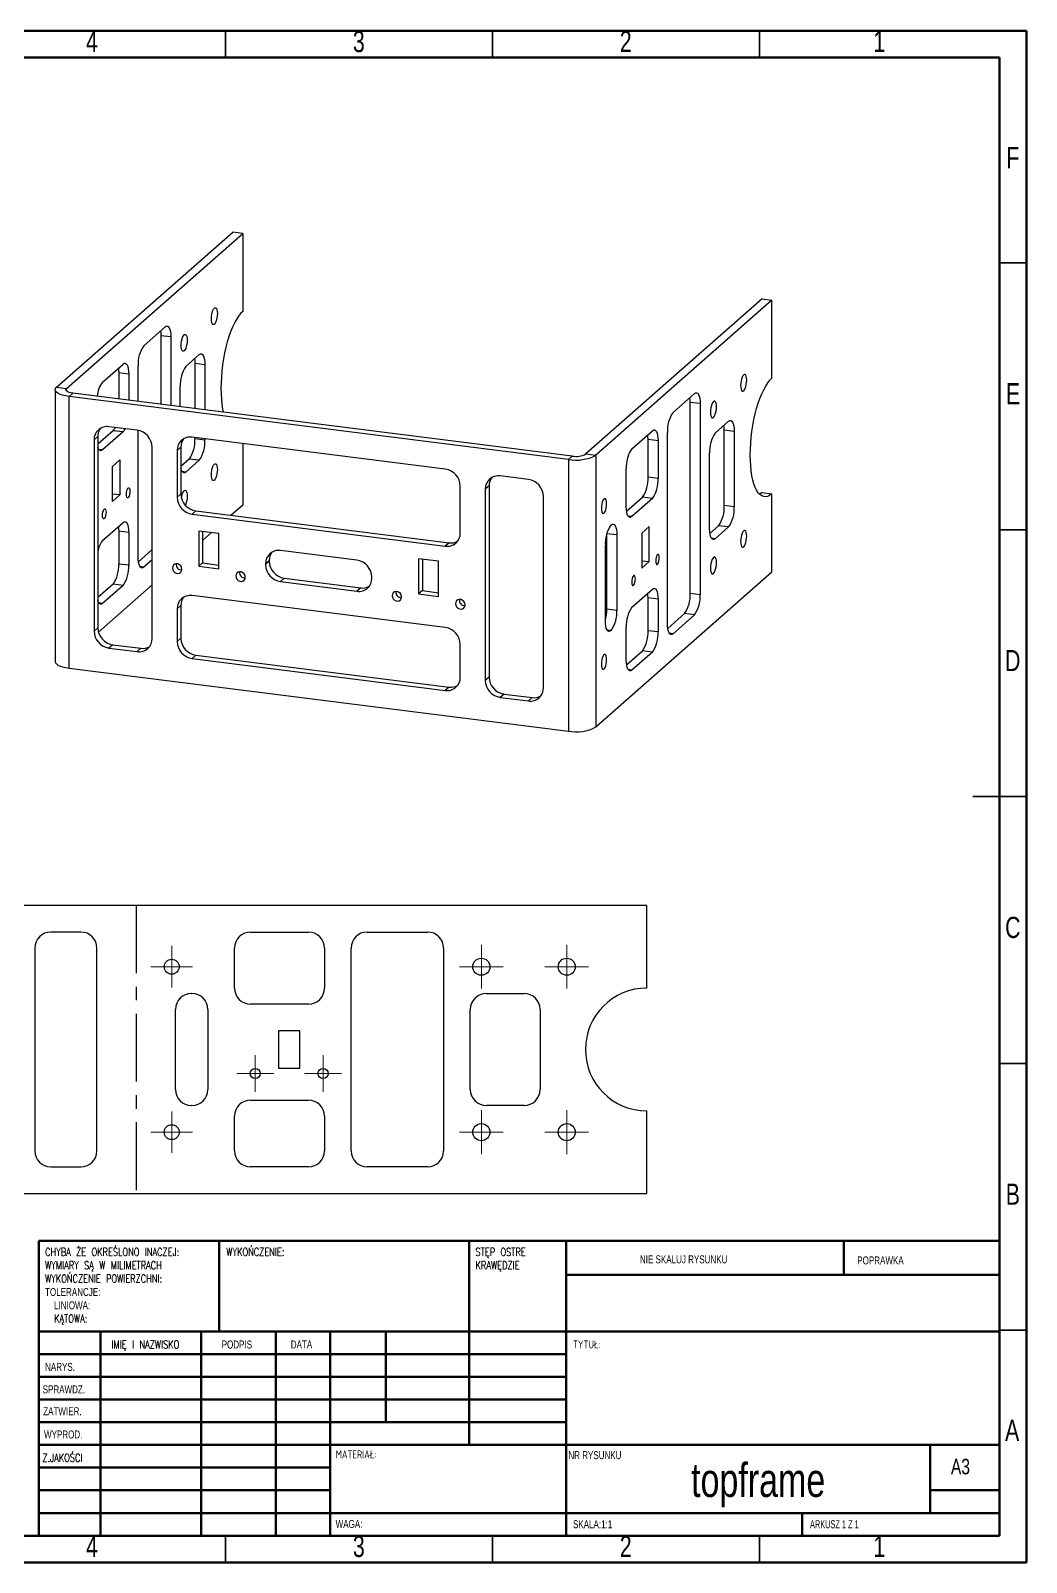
# Model space of a CAD drawing. Header units: millimetres. Extents: x 0 to 415, y 0 to 292.
# Drawn here: x 228.5 to 415, y 5 to 292 of the extents above; entities that cross this region are included whole.
import ezdxf

# ---------------------------------------------------------------- set-up
doc = ezdxf.new("R2010")
doc.units = ezdxf.units.MM
doc.linetypes.add('CENTERX2', pattern=[20.32, 12.7, -2.54, 2.54, -2.54])
doc.styles.add('SLDTEXTSTYLE0', font='TXT', dxfattribs={"width": 0.75})
doc.styles.add('SLDTEXTSTYLE1', font='TXT', dxfattribs={"width": 0.75, "bigfont": 'bigfont'})
doc.styles.add('SLDTEXTSTYLE2', font='TXT', dxfattribs={"width": 0.6875})

# ---------------------------------------------------------------- blocks, each defined once
blk = doc.blocks.new('SW_NOTE_1')
at = {"color": 0, "linetype": 'Continuous', "lineweight": 0, "char_height": 1.5, "attachment_point": 1}
for s, insert, style in [('CHYBA ŻE OKREŚLONO INACZEJ:', (0, 1.93), 'SLDTEXTSTYLE1'), ('WYMIARY SĄ W MILIMETRACH', (0, -0.57), 'SLDTEXTSTYLE1'), ('WYKOŃCZENIE POWIERZCHNI:', (0, -3.07), 'SLDTEXTSTYLE1'), ('TOLERANCJE:', (0, -5.57), 'SLDTEXTSTYLE0'), ('LINIOWA:', (1.69, -8.07), 'SLDTEXTSTYLE0'), ('KĄTOWA:', (1.69, -10.57), 'SLDTEXTSTYLE1')]:
    blk.add_mtext(s, dxfattribs=dict(at, insert=insert, style=style))
blk = doc.blocks.new('SW_NOTE_2')
at = {"color": 0, "linetype": 'Continuous', "lineweight": 0, "char_height": 1.5, "attachment_point": 1, "style": 'SLDTEXTSTYLE1'}
for s, insert in [('STĘP OSTRE', (0, 1.93)), ('KRAWĘDZIE', (0, -0.57))]:
    blk.add_mtext(s, dxfattribs=dict(at, insert=insert))
blk = doc.blocks.new('SW_CENTERMARKSYMBOL_4')
at = {"color": 0, "linetype": 'Continuous', "lineweight": 0}
for p, q in [((0, 2.5), (0, 3.9)), ((-2.5, 0), (-3.9, 0)), ((0, 0), (-2.5, 0)), ((0, 0), (0, 2.5)), ((0, 0), (0, -2.5)), ((0, 0), (2.5, 0)), ((2.5, 0), (3.9, 0)), ((0, -2.5), (0, -3.9))]:
    blk.add_line(p, q, dxfattribs=at)
blk = doc.blocks.new('SW_CENTERMARKSYMBOL_5')
at = {"color": 0, "linetype": 'Continuous', "lineweight": 0}
for p, q in [((0, 2.5), (0, 3.45)), ((-2.5, 0), (-3.45, 0)), ((0, 0), (-2.5, 0)), ((0, 0), (0, 2.5)), ((0, 0), (0, -2.5)), ((0, 0), (2.5, 0)), ((2.5, 0), (3.45, 0)), ((0, -2.5), (0, -3.45))]:
    blk.add_line(p, q, dxfattribs=at)
blk = doc.blocks.new('SW_CENTERMARKSYMBOL_6')
at = {"color": 0, "linetype": 'Continuous', "lineweight": 0}
for p, q in [((0, 2.5), (0, 4.1)), ((-2.5, 0), (-4.1, 0)), ((0, 0), (-2.5, 0)), ((0, 0), (0, 2.5)), ((0, 0), (0, -2.5)), ((0, 0), (2.5, 0)), ((2.5, 0), (4.1, 0)), ((0, -2.5), (0, -4.1))]:
    blk.add_line(p, q, dxfattribs=at)
blk = doc.blocks.new('SW_CENTERMARKSYMBOL_7')
at = {"color": 0, "linetype": 'Continuous', "lineweight": 0}
for p, q in [((0, 2.5), (0, 4.1)), ((-2.5, 0), (-4.1, 0)), ((0, 0), (-2.5, 0)), ((0, 0), (0, 2.5)), ((0, 0), (0, -2.5)), ((0, 0), (2.5, 0)), ((2.5, 0), (4.1, 0)), ((0, -2.5), (0, -4.1))]:
    blk.add_line(p, q, dxfattribs=at)
blk = doc.blocks.new('SW_CENTERMARKSYMBOL_8')
at = {"color": 0, "linetype": 'Continuous', "lineweight": 0}
for p, q in [((0, 2.5), (0, 4.1)), ((-2.5, 0), (-4.1, 0)), ((0, 0), (-2.5, 0)), ((0, 0), (0, 2.5)), ((0, 0), (0, -2.5)), ((0, 0), (2.5, 0)), ((2.5, 0), (4.1, 0)), ((0, -2.5), (0, -4.1))]:
    blk.add_line(p, q, dxfattribs=at)
blk = doc.blocks.new('SW_CENTERMARKSYMBOL_9')
at = {"color": 0, "linetype": 'Continuous', "lineweight": 0}
for p, q in [((0, 2.5), (0, 4.1)), ((-2.5, 0), (-4.1, 0)), ((0, 0), (-2.5, 0)), ((0, 0), (0, 2.5)), ((0, 0), (0, -2.5)), ((0, 0), (2.5, 0)), ((2.5, 0), (4.1, 0)), ((0, -2.5), (0, -4.1))]:
    blk.add_line(p, q, dxfattribs=at)
blk = doc.blocks.new('SW_CENTERMARKSYMBOL_10')
at = {"color": 0, "linetype": 'Continuous', "lineweight": 0}
for p, q in [((0, 2.5), (0, 3.45)), ((-2.5, 0), (-3.45, 0)), ((0, 0), (-2.5, 0)), ((0, 0), (0, 2.5)), ((0, 0), (0, -2.5)), ((0, 0), (2.5, 0)), ((2.5, 0), (3.45, 0)), ((0, -2.5), (0, -3.45))]:
    blk.add_line(p, q, dxfattribs=at)
blk = doc.blocks.new('SW_CENTERMARKSYMBOL_11')
at = {"color": 0, "linetype": 'Continuous', "lineweight": 0}
for p, q in [((0, 2.5), (0, 3.9)), ((-2.5, 0), (-3.9, 0)), ((0, 0), (-2.5, 0)), ((0, 0), (0, 2.5)), ((0, 0), (0, -2.5)), ((0, 0), (2.5, 0)), ((2.5, 0), (3.9, 0)), ((0, -2.5), (0, -3.9))]:
    blk.add_line(p, q, dxfattribs=at)

msp = doc.modelspace()

# ---------------------------------------------------------------- linework, layer by layer
at = {"color": 7, "linetype": 'Continuous', "lineweight": 70}
for p, q in [((15, 292), (415, 292)), ((415, 292), (415, 5)), ((20, 287), (410, 287)), ((410, 287), (410, 10)), ((410, 10), (20, 10)), ((415, 5), (15, 5))]:
    msp.add_line(p, q, dxfattribs=at)
at = {"color": 7, "linetype": 'Continuous', "lineweight": 35}
for p, q in [((265, 287), (265, 292)), ((315, 287), (315, 292)), ((365, 287), (365, 292)), ((410, 248.5), (415, 248.5)), ((410, 198.5), (415, 198.5)), ((415, 148.5), (405, 148.5)), ((410, 148.5), (415, 148.5)), ((410, 98.5), (415, 98.5)), ((410, 48.5), (415, 48.5)), ((265, 10), (265, 5)), ((315, 10), (315, 5)), ((365, 10), (365, 5))]:
    msp.add_line(p, q, dxfattribs=at)
at = {"color": 7, "linetype": 'Continuous', "lineweight": 25}
for p, q in [((233.34561, 225.18983), (266.32776, 254.27736)), ((235.21644, 224.95413), (268.19859, 254.04165)), ((268.19859, 254.04165), (266.32776, 254.27736)), ((268.19859, 254.04165), (268.19859, 239.42811)), ((365.48168, 241.78514), (332.49953, 212.69761)), ((367.35251, 241.54944), (334.37036, 212.46191)), ((365.48168, 241.78514), (367.35251, 241.54944)), ((367.35251, 226.93589), (367.35251, 241.54944)), ((249.67381, 232.99029), (253.68103, 236.52433)), ((254.74169, 234.63131), (252.87086, 234.86702)), ((252.87086, 234.86702), (252.87086, 222.01719)), ((254.74169, 234.63131), (254.74169, 221.78148)), ((257.57012, 229.11188), (260.06686, 231.3138)), ((261.12752, 229.42078), (259.25669, 229.65649)), ((259.25669, 229.65649), (259.25669, 221.21265)), ((241.95627, 226.18406), (245.78472, 229.56044)), ((246.84538, 227.66743), (244.97456, 227.90313)), ((244.97456, 227.90313), (244.97456, 223.01203)), ((246.84538, 227.66743), (246.84538, 222.77633)), ((248.61315, 222.55361), (248.61315, 229.22645)), ((261.12752, 229.42078), (261.12752, 220.97695)), ((233.08727, 224.71843), (233.08727, 173.80674)), ((233.34561, 225.18983), (235.21644, 224.95413)), ((235.21644, 224.48273), (235.21644, 224.95413)), ((235.67305, 223.47121), (236.38016, 224.09482)), ((329.92159, 212.30971), (236.38016, 224.09482)), ((256.50946, 221.55877), (256.50946, 225.34803)), ((348.82773, 220.49807), (352.83495, 224.03211)), ((235.67305, 172.55952), (235.67305, 223.47121)), ((329.21449, 211.6861), (235.67305, 223.47121)), ((353.89561, 222.13909), (352.02478, 222.3748)), ((352.02478, 186.54805), (352.02478, 222.3748)), ((353.89561, 222.13909), (353.89561, 186.31235)), ((356.72404, 216.61966), (359.22078, 218.82158)), ((241.05723, 215.96309), (240.35013, 215.33948)), ((240.35013, 215.33948), (240.35013, 179.51274)), ((243.9139, 217.06822), (241.05723, 214.54888)), ((241.05723, 215.96309), (241.05723, 180.13635)), ((245.78472, 216.83252), (241.95627, 213.45614)), ((248.44146, 217.1485), (243.15637, 217.81436)), ((245.78472, 216.83252), (243.9139, 217.06822)), ((248.61315, 193.39971), (248.61315, 217.12157)), ((306.15652, 209.87708), (258.73102, 215.85213)), ((259.25669, 215.78591), (259.25669, 215.51435)), ((261.12752, 215.27865), (259.25669, 215.51435)), ((261.12752, 215.5502), (261.12752, 215.27865)), ((341.11019, 213.69184), (344.93864, 217.06822)), ((345.99931, 215.17521), (344.12848, 215.41091)), ((344.12848, 208.33984), (344.12848, 215.41091)), ((347.76707, 180.90749), (347.76707, 216.73423)), ((360.28144, 216.92856), (358.41061, 217.16427)), ((358.41061, 203.02213), (358.41061, 217.16427)), ((360.28144, 216.92856), (360.28144, 202.78643)), ((241.95627, 213.45614), (241.25471, 213.54452)), ((251.2477, 178.13977), (251.2477, 213.96652)), ((256.63188, 214.00087), (255.92477, 213.37726)), ((255.92477, 213.37726), (255.92477, 204.58339)), ((256.63188, 214.00087), (256.63188, 205.207)), ((268.19859, 214.65933), (268.19859, 203.12997)), ((332.49953, 212.69761), (334.37036, 212.46191)), ((334.37036, 212.46191), (334.37036, 161.55022)), ((345.99931, 215.17521), (345.99931, 208.10414)), ((355.66338, 198.71368), (355.66338, 212.85581)), ((243.80341, 210.37111), (245.21762, 211.61833)), ((243.80341, 203.77145), (243.80341, 210.37111)), ((245.21762, 211.61833), (245.21762, 205.01867)), ((258.19603, 211.75051), (256.63188, 210.37106)), ((260.06686, 211.51481), (257.57012, 209.31289)), ((260.06686, 211.51481), (258.19603, 211.75051)), ((329.92159, 212.30971), (329.21449, 211.6861)), ((329.21449, 211.6861), (329.21449, 160.77441)), ((340.04953, 202.85693), (340.04953, 209.928)), ((257.57012, 209.31289), (256.86856, 209.40127)), ((308.96277, 197.90123), (308.96277, 206.6951)), ((314.34695, 206.72946), (313.63984, 206.10585)), ((314.34695, 206.72946), (314.34695, 170.90271)), ((321.73117, 207.91486), (316.44608, 208.58072)), ((345.99931, 208.10414), (344.12848, 208.33984)), ((245.21762, 205.01867), (243.80341, 205.19684)), ((245.21762, 205.01867), (243.80341, 203.77145)), ((256.63188, 205.207), (255.92477, 204.58339)), ((313.63984, 206.10585), (313.63984, 170.2791)), ((324.53742, 168.90614), (324.53742, 204.73288)), ((340.11019, 201.96762), (343.06782, 204.576)), ((344.93864, 204.3403), (341.11019, 200.96392)), ((344.93864, 204.3403), (343.06782, 204.576)), ((365.48168, 205.48699), (367.35251, 205.25129)), ((367.35251, 190.63775), (367.35251, 205.25129)), ((259.43812, 202.02502), (258.73102, 201.40141)), ((258.73102, 201.40141), (306.15652, 195.42636)), ((259.43812, 202.02502), (306.86363, 196.04997)), ((268.19859, 203.12997), (266.00725, 201.19739)), ((341.11019, 200.96392), (340.40863, 201.0523)), ((360.28144, 202.78643), (358.41061, 203.02213)), ((241.95627, 196.48557), (245.78472, 199.86195)), ((246.84538, 197.96894), (244.97456, 198.20464)), ((244.97456, 198.20464), (244.97456, 192.07638)), ((263.73548, 197.77966), (259.99383, 198.25107)), ((259.99383, 198.25107), (259.99383, 191.65141)), ((260.70093, 198.16198), (260.70093, 192.27501)), ((337.19879, 199.4), (337.2211, 199.41968)), ((344.37154, 199.12611), (342.95733, 197.87889)), ((344.37154, 192.52645), (344.37154, 199.12611)), ((355.72404, 197.82437), (357.34995, 199.25829)), ((359.22078, 199.02259), (356.72404, 196.82067)), ((359.22078, 199.02259), (357.34995, 199.25829)), ((246.84538, 197.96894), (246.84538, 191.84068)), ((262.33236, 197.95644), (260.70093, 196.51766)), ((263.73548, 191.18), (263.73548, 197.77966)), ((306.86363, 196.04997), (306.15652, 195.42636)), ((336.13813, 181.49402), (336.13813, 195.63616)), ((338.28176, 197.52667), (336.41093, 197.76237)), ((336.41093, 183.62024), (336.41093, 197.76237)), ((338.28176, 197.52667), (338.28176, 183.38453)), ((342.95733, 197.87889), (342.95733, 191.27923)), ((356.72404, 196.82067), (356.02248, 196.90905)), ((251.2477, 194.78035), (248.67381, 192.51039)), ((251.2477, 192.89473), (249.67381, 191.50669)), ((273.18871, 192.75014), (272.48161, 192.12653)), ((273.18871, 192.58732), (272.48161, 191.96371)), ((273.18871, 192.75014), (273.18871, 192.58732)), ((289.59969, 192.79828), (275.28785, 194.6014)), ((304.89371, 192.59421), (301.15206, 193.06562)), ((301.15206, 193.06562), (301.15206, 186.46596)), ((301.85916, 192.97653), (301.85916, 187.08956)), ((304.89371, 185.99455), (304.89371, 192.59421)), ((342.95733, 192.70462), (344.37154, 192.52645)), ((342.95733, 191.27923), (344.37154, 192.52645)), ((246.84538, 191.84068), (244.97456, 192.07638)), ((249.67381, 191.50669), (248.97225, 191.59508)), ((260.70093, 192.27501), (259.99383, 191.65141)), ((259.99383, 191.65141), (263.73548, 191.18)), ((260.70093, 192.27501), (263.73548, 191.8927)), ((272.48161, 192.12653), (272.48161, 191.96371)), ((292.40593, 189.45348), (292.40593, 189.6163)), ((334.37036, 161.55022), (367.35251, 190.63775)), ((243.9139, 188.31254), (241.05723, 185.7932)), ((251.2477, 188.18069), (241.17806, 179.3001)), ((245.78472, 188.07684), (241.95627, 184.70046)), ((245.78472, 188.07684), (243.9139, 188.31254)), ((275.99496, 189.40534), (275.28785, 188.78173)), ((275.28785, 188.78173), (289.59969, 186.97861)), ((275.99496, 189.40534), (290.3068, 187.60222)), ((290.3068, 187.60222), (289.59969, 186.97861)), ((301.85916, 187.08956), (301.15206, 186.46596)), ((301.85916, 187.08956), (304.89371, 186.70725)), ((341.11019, 183.99335), (344.93864, 187.36973)), ((241.95627, 184.70046), (241.25471, 184.78885)), ((256.63188, 184.30239), (255.92477, 183.67878)), ((256.63188, 184.30239), (256.63188, 178.17413)), ((306.15652, 180.1786), (258.73102, 186.15365)), ((301.15206, 186.46596), (304.89371, 185.99455)), ((345.99931, 185.47672), (344.12848, 185.71242)), ((344.12848, 179.58416), (344.12848, 185.71242)), ((345.99931, 185.47672), (345.99931, 179.34846)), ((353.89561, 186.31235), (352.02478, 186.54805)), ((255.92477, 183.67878), (255.92477, 177.55052)), ((338.28176, 183.38453), (336.41093, 183.62024)), ((347.82773, 180.01817), (350.96412, 182.78421)), ((352.83495, 182.54851), (348.82773, 179.01447)), ((352.83495, 182.54851), (350.96412, 182.78421)), ((241.05723, 180.13635), (240.35013, 179.51274)), ((256.63188, 178.17413), (255.92477, 177.55052)), ((337.2211, 179.62069), (336.48108, 179.71393)), ((337.19879, 179.60101), (336.49723, 179.6894)), ((337.2211, 179.62069), (337.19879, 179.60101)), ((340.04953, 174.10125), (340.04953, 180.22951)), ((345.99931, 179.34846), (344.12848, 179.58416)), ((348.82773, 179.01447), (348.12617, 179.10286)), ((243.86347, 176.95437), (243.15637, 176.33076)), ((243.15637, 176.33076), (248.44146, 175.6649)), ((243.86347, 176.95437), (249.14857, 176.28851)), ((249.14857, 176.28851), (248.44146, 175.6649)), ((308.96277, 170.86836), (308.96277, 176.99662)), ((340.11019, 173.21194), (343.06782, 175.82032)), ((344.93864, 175.58462), (341.11019, 172.20824)), ((344.93864, 175.58462), (343.06782, 175.82032)), ((235.67305, 172.55952), (329.21449, 160.77441)), ((259.43812, 174.99215), (258.73102, 174.36854)), ((258.73102, 174.36854), (306.15652, 168.39348)), ((259.43812, 174.99215), (306.86363, 169.01709)), ((341.11019, 172.20824), (340.40863, 172.29663)), ((314.34695, 170.90271), (313.63984, 170.2791)), ((306.86363, 169.01709), (306.15652, 168.39348)), ((317.15319, 167.72073), (316.44608, 167.09712)), ((316.44608, 167.09712), (321.73117, 166.43126)), ((317.15319, 167.72073), (322.43828, 167.05487)), ((322.43828, 167.05487), (321.73117, 166.43126)), ((343.90629, 128.11427), (47.90629, 128.11427)), ((343.90629, 112.61427), (343.90629, 128.11427)), ((237.90629, 123.11427), (232.25629, 123.11427)), ((269.6818, 123.11427), (280.51031, 123.11427)), ((291.51031, 123.11427), (302.84444, 123.11427)), ((229.25629, 120.11427), (229.25629, 82.11427)), ((240.90629, 82.11427), (240.90629, 120.11427)), ((266.6818, 112.61427), (266.6818, 120.11427)), ((283.51031, 120.11427), (283.51031, 112.61427)), ((288.51031, 82.11427), (288.51031, 120.11427)), ((305.84444, 120.11427), (305.84444, 82.11427)), ((258.61868, 111.61427), (258.6818, 111.61427)), ((280.51031, 109.61427), (269.6818, 109.61427)), ((313.84444, 111.61427), (320.90629, 111.61427)), ((255.61868, 93.61427), (255.61868, 108.61427)), ((261.6818, 108.61427), (261.6818, 93.61427)), ((310.84444, 93.61427), (310.84444, 108.61427)), ((323.90629, 108.61427), (323.90629, 93.61427)), ((278.90629, 104.61427), (274.90629, 104.61427)), ((274.90629, 104.61427), (274.90629, 97.61427)), ((278.90629, 97.61427), (278.90629, 104.61427)), ((274.90629, 97.61427), (278.90629, 97.61427)), ((258.6818, 90.61427), (258.61868, 90.61427)), ((269.6818, 91.61427), (280.51031, 91.61427)), ((320.90629, 90.61427), (313.84444, 90.61427)), ((343.90629, 74.11427), (343.90629, 89.61427)), ((266.6818, 82.11427), (266.6818, 88.61427)), ((283.51031, 88.61427), (283.51031, 82.11427)), ((232.25629, 79.11427), (237.90629, 79.11427)), ((280.51031, 79.11427), (269.6818, 79.11427)), ((302.84444, 79.11427), (291.51031, 79.11427)), ((47.90629, 74.11427), (343.90629, 74.11427))]:
    msp.add_line(p, q, dxfattribs=at)
at = {"color": 7, "linetype": 'CENTERX2'}
msp.add_line((248.26249, 128.11427), (248.26249, 74.11427), dxfattribs=at)
at = {"color": 7, "linetype": 'Continuous', "lineweight": 50}
for p, q in [((230, 65.25), (410, 65.25)), ((230, 65.25), (230, 10)), ((263.8, 48.25), (263.8, 65.25)), ((310.6, 65.25), (310.6, 27)), ((328.8, 65.25), (328.8, 10)), ((380.8, 58.875), (380.8, 65.25)), ((410, 58.875), (328.8, 58.875)), ((410, 48.25), (230, 48.25)), ((241.56416, 48.25), (241.56416, 10)), ((260.44225, 48.25), (260.44225, 10)), ((274.39893, 48.25), (274.39893, 10)), ((284.6, 10), (284.6, 48.25)), ((295, 31.25), (295, 48.25)), ((328.8, 44), (230, 44)), ((328.8, 39.75), (230, 39.75)), ((328.8, 35.5), (230, 35.5)), ((328.8, 31.25), (230, 31.25)), ((284.6, 27), (230, 27)), ((284.6, 27), (410, 27)), ((397, 14.25), (397, 27)), ((284.6, 22.74993), (230, 22.74993)), ((284.6, 18.5), (230, 18.5)), ((410, 18.5), (397, 18.5)), ((230, 14.25), (410, 14.25)), ((373, 10), (373, 14.25))]:
    msp.add_line(p, q, dxfattribs=at)
at = {"color": 7, "linetype": 'Continuous', "lineweight": 25, "flags": 128}
for points in [[(262.3296, 238.02339), (262.34888, 238.43082), (262.40539, 238.84448), (262.49529, 239.23618), (262.61245, 239.57923), (262.74888, 239.85025), (262.89529, 240.03077), (263.0417, 240.10849), (263.17813, 240.07812), (263.29529, 239.94171), (263.38519, 239.70858), (263.4417, 239.39459), (263.46097, 239.02117), (263.4417, 238.61374), (263.38519, 238.20008), (263.29529, 237.80838), (263.17813, 237.46533), (263.0417, 237.19431), (262.89529, 237.01378), (262.74888, 236.93606), (262.61245, 236.96644), (262.49529, 237.10285), (262.40539, 237.33598), (262.34888, 237.64996), (262.3296, 238.02339)], [(268.19859, 239.42811), (267.80006, 239.02444), (267.40538, 238.52024), (267.01833, 237.92036), (266.64265, 237.23058), (266.28195, 236.45756), (265.93972, 235.60872), (265.61923, 234.69225), (265.32359, 233.71697), (265.05563, 232.69227), (264.81795, 231.62803), (264.61282, 230.53448), (264.44222, 229.42218), (264.3078, 228.30181), (264.21085, 227.18418), (264.1523, 226.08005), (264.13273, 225.00006), (264.1523, 223.95459), (264.21085, 222.95373), (264.3078, 222.0071), (264.44222, 221.12384), (264.55864, 220.54467)], [(252.8102, 235.75633), (252.85048, 235.40084), (252.87086, 234.86702)], [(253.68103, 236.52433), (253.88796, 236.65247), (254.08693, 236.66699), (254.2703, 236.56734), (254.43103, 236.35734), (254.56294, 236.04506), (254.66095, 235.6425), (254.72131, 235.16514), (254.74169, 234.63131)], [(256.67275, 233.03452), (256.69202, 233.44194), (256.74854, 233.8556), (256.83843, 234.2473), (256.95559, 234.59035), (257.09202, 234.86137), (257.23843, 235.0419), (257.38484, 235.11962), (257.52128, 235.08924), (257.63843, 234.95284), (257.72833, 234.7197), (257.78484, 234.40572), (257.80412, 234.03229), (257.78484, 233.62486), (257.72833, 233.2112), (257.63843, 232.8195), (257.52128, 232.47645), (257.38484, 232.20543), (257.23843, 232.02491), (257.09202, 231.94719), (256.95559, 231.97756), (256.83843, 232.11397), (256.74854, 232.34711), (256.69202, 232.66109), (256.67275, 233.03452)], [(245.78472, 229.56044), (245.99165, 229.68858), (246.19062, 229.7031), (246.374, 229.60345), (246.53472, 229.39345), (246.66663, 229.08117), (246.76465, 228.67861), (246.825, 228.20125), (246.84538, 227.66743)], [(259.19603, 230.5458), (259.23631, 230.19031), (259.25669, 229.65649)], [(260.06686, 231.3138), (260.27379, 231.44194), (260.47276, 231.45646), (260.65613, 231.35681), (260.81686, 231.14681), (260.94877, 230.83453), (261.04678, 230.43197), (261.10714, 229.95461), (261.12752, 229.42078)], [(244.9139, 228.79244), (244.95418, 228.43695), (244.97456, 227.90313)], [(362.61489, 226.52895), (362.59562, 226.90237), (362.53911, 227.21636), (362.44921, 227.44949), (362.33205, 227.5859), (362.19562, 227.61627), (362.04921, 227.53855), (361.9028, 227.35803), (361.76637, 227.08701), (361.64921, 226.74396), (361.55931, 226.35226), (361.5028, 225.9386), (361.48352, 225.53117), (361.5028, 225.15774), (361.55931, 224.84376), (361.64921, 224.61063), (361.76637, 224.47422), (361.9028, 224.44384), (362.04921, 224.52156), (362.19562, 224.70209), (362.33205, 224.97311), (362.44921, 225.31616), (362.53911, 225.70786), (362.59562, 226.12152), (362.61489, 226.52895)], [(367.35251, 205.25129), (366.95399, 204.95203), (366.5593, 204.76007), (366.17225, 204.67726), (365.79657, 204.7044), (365.43588, 204.84122), (365.09364, 205.08641), (364.77315, 205.4376), (364.47751, 205.89141), (364.20955, 206.44348), (363.97187, 207.08848), (363.76674, 207.82021), (363.59614, 208.63162), (363.46172, 209.51488), (363.36477, 210.46151), (363.30622, 211.46237), (363.28665, 212.50784), (363.30622, 213.58783), (363.36477, 214.69196), (363.46172, 215.80959), (363.59614, 216.92996), (363.76674, 218.04226), (363.97187, 219.13581), (364.20955, 220.20005), (364.47751, 221.22475), (364.77315, 222.20003), (365.09364, 223.1165), (365.43588, 223.96534), (365.79657, 224.73836), (366.17225, 225.42814), (366.5593, 226.02802), (366.95399, 226.53222), (367.35251, 226.93589)], [(235.67305, 223.47121), (235.04481, 223.57202), (234.47862, 223.70766), (233.99169, 223.87401), (233.59883, 224.06602), (233.31195, 224.27785), (233.13979, 224.50307), (233.08757, 224.73483), (233.15688, 224.96609), (233.34561, 225.18983)], [(236.38016, 224.09482), (236.02877, 224.15279), (235.71805, 224.23249), (235.45995, 224.33087), (235.26439, 224.44414), (235.13888, 224.56795), (235.08825, 224.69754), (235.11444, 224.82794), (235.21644, 224.95413)], [(352.83495, 224.03211), (353.04188, 224.16025), (353.24085, 224.17477), (353.42422, 224.07512), (353.58495, 223.86512), (353.71686, 223.55284), (353.81487, 223.15028), (353.87523, 222.67292), (353.89561, 222.13909)], [(352.02478, 222.3748), (352.0044, 222.90862), (351.96412, 223.26411)], [(356.95804, 221.54007), (356.93877, 221.9135), (356.88225, 222.22748), (356.79235, 222.46062), (356.6752, 222.59702), (356.53877, 222.6274), (356.39235, 222.54968), (356.24594, 222.36916), (356.10951, 222.09813), (355.99235, 221.75508), (355.90246, 221.36338), (355.84594, 220.94972), (355.82667, 220.5423), (355.84594, 220.16887), (355.90246, 219.85489), (355.99235, 219.62175), (356.10951, 219.48534), (356.24594, 219.45497), (356.39235, 219.53269), (356.53877, 219.71321), (356.6752, 219.98423), (356.79235, 220.32728), (356.88225, 220.71899), (356.93877, 221.13264), (356.95804, 221.54007)], [(359.22078, 218.82158), (359.42771, 218.94972), (359.62668, 218.96424), (359.81005, 218.86459), (359.97078, 218.65459), (360.10269, 218.34231), (360.2007, 217.93975), (360.26106, 217.46239), (360.28144, 216.92856)], [(344.12848, 215.41091), (344.1081, 215.94473), (344.06782, 216.30022)], [(344.93864, 217.06822), (345.14557, 217.19636), (345.34454, 217.21089), (345.52792, 217.11123), (345.68864, 216.90123), (345.82055, 216.58895), (345.91857, 216.18639), (345.97892, 215.70903), (345.99931, 215.17521)], [(358.41061, 217.16427), (358.39023, 217.69809), (358.34995, 218.05358)], [(241.95627, 213.45614), (241.74934, 213.32799), (241.55037, 213.31347), (241.367, 213.41312), (241.20627, 213.62313), (241.07436, 213.9354), (241.05723, 213.99091)], [(257.57012, 209.31289), (257.36319, 209.18474), (257.16422, 209.17022), (256.98085, 209.26987), (256.82012, 209.47988), (256.68821, 209.79215), (256.63188, 209.99472)], [(262.3296, 208.79631), (262.34888, 209.20374), (262.40539, 209.6174), (262.49529, 210.0091), (262.61245, 210.35215), (262.74888, 210.62317), (262.89529, 210.80369), (263.0417, 210.88141), (263.17813, 210.85104), (263.29529, 210.71463), (263.38519, 210.4815), (263.4417, 210.16751), (263.46097, 209.79409), (263.4417, 209.38666), (263.38519, 208.973), (263.29529, 208.5813), (263.17813, 208.23825), (263.0417, 207.96723), (262.89529, 207.7867), (262.74888, 207.70898), (262.61245, 207.73936), (262.49529, 207.87577), (262.40539, 208.1089), (262.34888, 208.42288), (262.3296, 208.79631)], [(246.4197, 205.136), (246.43996, 205.4602), (246.49828, 205.78102), (246.58764, 206.05977), (246.69725, 206.26283), (246.8139, 206.36571), (246.92351, 206.35599), (247.01287, 206.23485), (247.0712, 206.0169), (247.09145, 205.72842), (247.0712, 205.40422), (247.01287, 205.0834), (246.92351, 204.80465), (246.8139, 204.60159), (246.69725, 204.49871), (246.58764, 204.50843), (246.49828, 204.62957), (246.43996, 204.84752), (246.4197, 205.136)], [(256.72368, 204.47791), (256.74854, 204.62852), (256.83843, 205.02022), (256.95559, 205.36327), (257.09202, 205.63429), (257.23843, 205.81482), (257.38484, 205.89254), (257.52128, 205.86216), (257.63843, 205.72576), (257.72833, 205.49262), (257.78484, 205.17864), (257.80412, 204.80521), (257.78484, 204.39778), (257.72833, 203.98412), (257.63843, 203.59242), (257.52128, 203.24937), (257.45447, 203.1027)], [(336.38123, 203.39303), (336.36118, 203.74722), (336.30266, 204.03734), (336.2104, 204.23991), (336.09188, 204.3385), (335.9567, 204.32513), (335.81582, 204.20088), (335.68064, 203.97582), (335.56212, 203.66818), (335.46986, 203.30289), (335.41133, 202.90953), (335.39128, 202.51998), (335.41133, 202.16579), (335.46986, 201.87567), (335.56212, 201.6731), (335.68064, 201.57451), (335.81582, 201.58788), (335.9567, 201.71213), (336.09188, 201.93719), (336.2104, 202.24483), (336.30266, 202.61013), (336.36118, 203.00348), (336.38123, 203.39303)], [(365.48168, 205.48699), (365.08316, 205.18773), (365.02375, 205.15212)], [(241.92957, 201.17607), (241.94983, 201.50028), (242.00815, 201.8211), (242.09751, 202.09985), (242.20712, 202.30291), (242.32377, 202.40579), (242.43339, 202.39607), (242.52274, 202.27493), (242.58107, 202.05698), (242.60132, 201.7685), (242.58107, 201.4443), (242.52274, 201.12348), (242.43339, 200.84472), (242.32377, 200.64167), (242.20712, 200.53879), (242.09751, 200.54851), (242.00815, 200.66965), (241.94983, 200.8876), (241.92957, 201.17607)], [(341.11019, 200.96392), (340.90326, 200.83577), (340.70429, 200.82125), (340.52092, 200.9209), (340.36019, 201.13091), (340.22828, 201.44319), (340.13027, 201.84574), (340.06991, 202.3231), (340.04953, 202.85693)], [(244.9139, 199.09396), (244.95418, 198.73847), (244.97456, 198.20464)], [(245.78472, 199.86195), (245.99165, 199.9901), (246.19062, 200.00462), (246.374, 199.90497), (246.53472, 199.69496), (246.66663, 199.38269), (246.76465, 198.98013), (246.825, 198.50277), (246.84538, 197.96894)], [(337.2211, 199.41968), (337.42803, 199.54782), (337.627, 199.56235), (337.81037, 199.46269), (337.9711, 199.25269), (338.10301, 198.94041), (338.20102, 198.53786), (338.26138, 198.06049), (338.28176, 197.52667)], [(356.72404, 196.82067), (356.51711, 196.69252), (356.31814, 196.678), (356.13477, 196.77765), (355.97404, 196.98766), (355.84213, 197.29993), (355.74412, 197.70249), (355.68376, 198.17985), (355.66338, 198.71368)], [(362.61489, 197.30187), (362.59562, 197.67529), (362.53911, 197.98928), (362.44921, 198.22241), (362.33205, 198.35882), (362.19562, 198.38919), (362.04921, 198.31147), (361.9028, 198.13095), (361.76637, 197.85993), (361.64921, 197.51688), (361.55931, 197.12518), (361.5028, 196.71152), (361.48352, 196.30409), (361.5028, 195.93066), (361.55931, 195.61668), (361.64921, 195.38355), (361.76637, 195.24714), (361.9028, 195.21676), (362.04921, 195.29448), (362.19562, 195.47501), (362.33205, 195.74603), (362.44921, 196.08908), (362.53911, 196.48078), (362.59562, 196.89444), (362.61489, 197.30187)], [(249.67381, 191.50669), (249.46689, 191.37855), (249.26791, 191.36403), (249.08454, 191.46368), (248.92381, 191.67368), (248.7919, 191.98596), (248.69389, 192.38852), (248.63353, 192.86588), (248.61315, 193.39971)], [(346.24537, 193.2362), (346.22512, 193.52468), (346.16679, 193.74263), (346.07743, 193.86377), (345.96782, 193.87349), (345.85117, 193.77061), (345.74156, 193.56755), (345.6522, 193.2888), (345.59388, 192.96798), (345.57362, 192.64378), (345.59388, 192.3553), (345.6522, 192.13735), (345.74156, 192.01621), (345.85117, 192.00649), (345.96782, 192.10937), (346.07743, 192.31243), (346.16679, 192.59118), (346.22512, 192.912), (346.24537, 193.2362)], [(356.95804, 192.31299), (356.93877, 192.68642), (356.88225, 193.0004), (356.79235, 193.23354), (356.6752, 193.36994), (356.53877, 193.40032), (356.39235, 193.3226), (356.24594, 193.14207), (356.10951, 192.87105), (355.99235, 192.528), (355.90246, 192.1363), (355.84594, 191.72264), (355.82667, 191.31521), (355.84594, 190.94179), (355.90246, 190.62781), (355.99235, 190.39467), (356.10951, 190.25826), (356.24594, 190.22789), (356.39235, 190.30561), (356.53877, 190.48613), (356.6752, 190.75715), (356.79235, 191.1002), (356.88225, 191.4919), (356.93877, 191.90556), (356.95804, 192.31299)], [(256.81342, 191.10929), (256.75983, 191.42238), (256.60551, 191.71121), (256.3691, 191.94094), (256.07909, 192.08387), (255.77046, 192.12275), (255.48045, 192.0529), (255.24403, 191.88274), (255.08972, 191.63279), (255.03613, 191.33321), (255.08972, 191.02012), (255.24403, 190.73129), (255.48045, 190.50156), (255.77046, 190.35863), (256.07909, 190.31975), (256.3691, 190.3896), (256.60551, 190.55976), (256.75983, 190.80971), (256.81342, 191.10929)], [(268.69318, 189.61258), (268.63959, 189.92567), (268.48528, 190.2145), (268.24886, 190.44423), (267.95885, 190.58716), (267.65022, 190.62604), (267.36021, 190.55619), (267.1238, 190.38603), (266.96948, 190.13608), (266.91589, 189.8365), (266.96948, 189.52341), (267.1238, 189.23458), (267.36021, 189.00485), (267.65022, 188.86192), (267.95885, 188.82304), (268.24886, 188.89289), (268.48528, 189.06305), (268.63959, 189.313), (268.69318, 189.61258)], [(341.75524, 189.27628), (341.73499, 189.56476), (341.67666, 189.78271), (341.58731, 189.90385), (341.47769, 189.91357), (341.36104, 189.81069), (341.25143, 189.60763), (341.16207, 189.32888), (341.10375, 189.00806), (341.08349, 188.68385), (341.10375, 188.39538), (341.16207, 188.17743), (341.25143, 188.05629), (341.36104, 188.04657), (341.47769, 188.14945), (341.58731, 188.35251), (341.67666, 188.63126), (341.73499, 188.95208), (341.75524, 189.27628)], [(297.97165, 185.92384), (297.91806, 186.23693), (297.76375, 186.52576), (297.52733, 186.75549), (297.23732, 186.89842), (296.92869, 186.9373), (296.63868, 186.86745), (296.40226, 186.69729), (296.24795, 186.44734), (296.19436, 186.14776), (296.24795, 185.83467), (296.40226, 185.54584), (296.63868, 185.31611), (296.92869, 185.17318), (297.23732, 185.1343), (297.52733, 185.20415), (297.76375, 185.37431), (297.91806, 185.62426), (297.97165, 185.92384)], [(344.12848, 185.71242), (344.1081, 186.24625), (344.06782, 186.60174)], [(344.93864, 187.36973), (345.14557, 187.49788), (345.34454, 187.5124), (345.52792, 187.41275), (345.68864, 187.20274), (345.82055, 186.89047), (345.91857, 186.48791), (345.97892, 186.01055), (345.99931, 185.47672)], [(241.95627, 184.70046), (241.74934, 184.57232), (241.55037, 184.55779), (241.367, 184.65745), (241.20627, 184.86745), (241.07436, 185.17973), (241.05723, 185.23524)], [(309.85141, 184.42713), (309.79782, 184.74022), (309.64351, 185.02905), (309.40709, 185.25878), (309.11708, 185.40171), (308.80846, 185.44059), (308.51845, 185.37074), (308.28203, 185.20058), (308.12772, 184.95063), (308.07412, 184.65105), (308.12772, 184.33796), (308.28203, 184.04913), (308.51845, 183.8194), (308.80846, 183.67647), (309.11708, 183.63759), (309.40709, 183.70744), (309.64351, 183.8776), (309.79782, 184.12755), (309.85141, 184.42713)], [(337.19879, 179.60101), (336.99186, 179.47287), (336.79289, 179.45834), (336.60951, 179.558), (336.44879, 179.768), (336.31688, 180.08028), (336.21886, 180.48284), (336.15851, 180.9602), (336.13813, 181.49402)], [(348.82773, 179.01447), (348.62081, 178.88633), (348.42184, 178.87181), (348.23846, 178.97146), (348.07773, 179.18146), (347.94583, 179.49374), (347.84781, 179.8963), (347.78745, 180.37366), (347.76707, 180.90749)], [(336.38123, 174.16595), (336.36118, 174.52014), (336.30266, 174.81026), (336.2104, 175.01283), (336.09188, 175.11142), (335.9567, 175.09805), (335.81582, 174.9738), (335.68064, 174.74874), (335.56212, 174.4411), (335.46986, 174.07581), (335.41133, 173.68245), (335.39128, 173.2929), (335.41133, 172.93871), (335.46986, 172.64859), (335.56212, 172.44602), (335.68064, 172.34743), (335.81582, 172.3608), (335.9567, 172.48505), (336.09188, 172.71011), (336.2104, 173.01775), (336.30266, 173.38305), (336.36118, 173.7764), (336.38123, 174.16595)], [(233.08727, 173.80674), (233.13979, 173.59138), (233.31195, 173.36616), (233.59883, 173.15433), (233.99169, 172.96232), (234.47862, 172.79597), (235.04481, 172.66033), (235.67305, 172.55952)], [(341.11019, 172.20824), (340.90326, 172.0801), (340.70429, 172.06557), (340.52092, 172.16523), (340.36019, 172.37523), (340.22828, 172.68751), (340.13027, 173.09007), (340.06991, 173.56743), (340.04953, 174.10125)]]:
    msp.add_lwpolyline(points, dxfattribs=at)
at = {"color": 7, "linetype": 'Continuous', "lineweight": 25}
for centre, radius in [((254.90629, 116.61427), 1.4), ((312.90629, 116.61427), 1.6), ((328.90629, 116.61427), 1.6), ((270.55629, 96.61427), 0.95), ((283.25629, 96.61427), 0.95), ((254.90629, 85.61427), 1.4), ((312.90629, 85.61427), 1.6), ((328.90629, 85.61427), 1.6)]:
    msp.add_circle(centre, radius, dxfattribs=at)
for centre, radius, start, end in [((254.50807, 229.59662), 5.90653, 144.9309441, 183.5931112), ((262.40438, 225.7182), 5.90653, 144.9309441, 183.5931112), ((245.71886, 223.27454), 4.7563, 142.2861608, 177.0814926), ((353.66199, 217.1044), 5.90653, 144.9309441, 183.5931112), ((242.79118, 215.40002), 2.4418, 81.3986348, 181.4206094), ((243.59572, 215.99837), 2.53873, 143.4083736, 180.7962967), ((242.3753, 218.58952), 2.1637, 315.3238936, 334.7405687), ((244.24613, 218.35381), 2.1637, 315.3238936, 334.7405687), ((247.97193, 213.90598), 3.27634, 1.058709, 81.7605352), ((258.36582, 213.4378), 2.4418, 81.3986348, 181.4206094), ((259.17037, 214.03615), 2.53873, 143.4083736, 180.7962967), ((253.36177, 215.14418), 5.90653, 324.9309441, 3.5931112), ((255.2326, 214.90848), 5.90653, 324.9309441, 3.5931112), ((361.5583, 213.22598), 5.90653, 144.9309441, 183.5931112), ((330.677, 219.48682), 7.93664, 259.3812149, 297.7332183), ((330.65768, 216.17798), 3.93769, 259.226133, 297.8883001), ((345.94445, 210.29816), 5.90653, 144.9309441, 183.5931112), ((305.68699, 206.63457), 3.27634, 1.058709, 81.7605352), ((316.08089, 206.16638), 2.4418, 81.3986348, 181.4206094), ((316.88543, 206.76474), 2.53873, 143.4083736, 180.7962967), ((321.26164, 204.67234), 3.27634, 1.058709, 81.7605352), ((338.23356, 207.96968), 5.90653, 324.9309441, 3.5931112), ((340.10438, 207.73397), 5.90653, 324.9309441, 3.5931112), ((259.20055, 204.64393), 3.27634, 181.058709, 261.7605352), ((259.90766, 205.26754), 3.27634, 181.058709, 261.7605352), ((352.51569, 202.65196), 5.90653, 324.9309441, 3.5931112), ((354.38652, 202.41626), 5.90653, 324.9309441, 3.5931112), ((342.03305, 196.00632), 5.90653, 144.9309441, 183.5931112), ((245.37426, 193.78561), 4.35574, 141.6938174, 172.3553921), ((306.52172, 197.84069), 2.4418, 261.3986348, 1.4206094), ((307.21595, 198.56413), 2.53873, 262.0229475, 299.4108706), ((274.92266, 192.18706), 2.4418, 81.3986348, 181.4206094), ((275.7272, 192.78542), 2.53873, 143.4083736, 180.7962967), ((276.46449, 192.64786), 3.27634, 181.058709, 261.7605352), ((289.13016, 189.55576), 3.27634, 1.058709, 81.7605352), ((239.07964, 191.70622), 5.90653, 324.9309441, 3.5931112), ((240.95046, 191.47052), 5.90653, 324.9309441, 3.5931112), ((256.75557, 191.95394), 1.01079, 170.4253514, 272.3938928), ((268.63533, 190.45723), 1.01079, 170.4253514, 272.3938928), ((275.75738, 192.02425), 3.27634, 181.058709, 261.7605352), ((289.96488, 189.39294), 2.4418, 261.3986348, 1.4206094), ((290.65911, 190.11638), 2.53873, 262.0229475, 299.4108706), ((297.9138, 186.76849), 1.01079, 170.4253514, 272.3938928), ((258.36582, 183.73931), 2.4418, 81.3986348, 181.4206094), ((259.17037, 184.33767), 2.53873, 143.4083736, 180.7962967), ((309.79357, 185.27178), 1.01079, 170.4253514, 272.3938928), ((345.94445, 180.59968), 5.90653, 144.9309441, 183.5931112), ((346.12986, 186.17789), 5.90653, 324.9309441, 3.5931112), ((348.00069, 185.94219), 5.90653, 324.9309441, 3.5931112), ((327.73062, 183.64519), 8.68035, 345.5965424, 359.8352678), ((332.38684, 183.01437), 5.90653, 324.9309441, 3.5931112), ((243.6259, 179.57328), 3.27634, 181.058709, 261.7605352), ((244.33301, 180.19688), 3.27634, 181.058709, 261.7605352), ((248.80665, 178.07924), 2.4418, 261.3986348, 1.4206094), ((259.90766, 178.23466), 3.27634, 181.058709, 261.7605352), ((305.68699, 176.93608), 3.27634, 1.058709, 81.7605352), ((338.23356, 179.214), 5.90653, 324.9309441, 3.5931112), ((340.10438, 178.9783), 5.90653, 324.9309441, 3.5931112), ((249.50088, 178.80268), 2.53873, 262.0229475, 299.4108706), ((259.20055, 177.61105), 3.27634, 181.058709, 261.7605352), ((306.52172, 170.80782), 2.4418, 261.3986348, 1.4206094), ((316.91562, 170.33964), 3.27634, 181.058709, 261.7605352), ((317.62272, 170.96325), 3.27634, 181.058709, 261.7605352), ((307.21595, 171.53126), 2.53873, 262.0229475, 299.4108706), ((322.09637, 168.8456), 2.4418, 261.3986348, 1.4206094), ((322.7906, 169.56904), 2.53873, 262.0229475, 299.4108706), ((330.70888, 168.3633), 7.73463, 258.8599724, 298.2544607), ((232.25629, 120.11427), 3, 90, 180), ((237.90629, 120.11427), 3, 0, 90), ((269.6818, 120.11427), 3, 90, 180), ((280.51031, 120.11427), 3, 0, 90), ((291.51031, 120.11427), 3, 90, 180), ((302.84444, 120.11427), 3, 0, 90), ((269.6818, 112.61427), 3, 180, 270), ((280.51031, 112.61427), 3, 270, 0), ((343.90629, 101.11427), 11.5, 90, 270), ((258.61868, 108.61427), 3, 90, 180), ((258.6818, 108.61427), 3, 0, 90), ((313.84444, 108.61427), 3, 90, 180), ((320.90629, 108.61427), 3, 0, 90), ((258.61868, 93.61427), 3, 180, 270), ((258.6818, 93.61427), 3, 270, 0), ((313.84444, 93.61427), 3, 180, 270), ((320.90629, 93.61427), 3, 270, 0), ((269.6818, 88.61427), 3, 90, 180), ((280.51031, 88.61427), 3, 0, 90), ((232.25629, 82.11427), 3, 180, 270), ((237.90629, 82.11427), 3, 270, 0), ((269.6818, 82.11427), 3, 180, 270), ((280.51031, 82.11427), 3, 270, 0), ((291.51031, 82.11427), 3, 180, 270), ((302.84444, 82.11427), 3, 270, 0)]:
    msp.add_arc(centre, radius, start, end, dxfattribs=at)

# ---------------------------------------------------------------- block references
at = {"color": 7, "linetype": 'Continuous', "lineweight": 0}
for name, p in [('SW_CENTERMARKSYMBOL_7', (312.90629, 116.61427)), ('SW_CENTERMARKSYMBOL_6', (328.90629, 116.61427)), ('SW_CENTERMARKSYMBOL_11', (254.90629, 116.61427)), ('SW_CENTERMARKSYMBOL_10', (270.55629, 96.61427)), ('SW_CENTERMARKSYMBOL_5', (283.25629, 96.61427)), ('SW_CENTERMARKSYMBOL_4', (254.90629, 85.61427)), ('SW_CENTERMARKSYMBOL_8', (312.90629, 85.61427)), ('SW_CENTERMARKSYMBOL_9', (328.90629, 85.61427)), ('SW_NOTE_1', (231.1818, 61.98737)), ('SW_NOTE_2', (311.82119, 61.98737))]:
    msp.add_blockref(name, p, dxfattribs=at)

# ---------------------------------------------------------------- texts
for s, insert, char_height, attachment_point, style in [('4', (239.96004, 291.97104), 3.96875, 2, 'SLDTEXTSTYLE0'), ('3', (289.96004, 291.97104), 3.96875, 2, 'SLDTEXTSTYLE0'), ('2', (339.96004, 291.97104), 3.96875, 2, 'SLDTEXTSTYLE0'), ('1', (387.46004, 291.97104), 3.96875, 2, 'SLDTEXTSTYLE0'), ('F', (412.45774, 270.22104), 3.96875, 2, 'SLDTEXTSTYLE0'), ('E', (412.50781, 225.97104), 3.96875, 2, 'SLDTEXTSTYLE0'), ('D', (412.45269, 175.97104), 3.96875, 2, 'SLDTEXTSTYLE0'), ('C', (412.45866, 125.97104), 3.96875, 2, 'SLDTEXTSTYLE0'), ('B', (412.4706, 75.97104), 3.96875, 2, 'SLDTEXTSTYLE0'), ('WYKOŃCZENIE:', (265.12326, 63.92097), 1.5, 1, 'SLDTEXTSTYLE1'), ('NIE SKALUJ RYSUNKU', (342.61464, 62.53299), 1.5, 1, 'SLDTEXTSTYLE0'), ('POPRAWKA', (383.32758, 62.33491), 1.5, 1, 'SLDTEXTSTYLE0'), ('IMIĘ I NAZWISKO', (243.61652, 46.57618), 1.5, 1, 'SLDTEXTSTYLE1'), ('PODPIS', (264.26793, 46.57618), 1.5, 1, 'SLDTEXTSTYLE0'), ('DATA', (277.2147, 46.57618), 1.5, 1, 'SLDTEXTSTYLE0'), ('TYTUŁ:', (330.07893, 46.57618), 1.5, 1, 'SLDTEXTSTYLE1'), ('NARYS.', (231.1818, 42.38478), 1.5, 1, 'SLDTEXTSTYLE0'), ('SPRAWDZ.', (230.73519, 38.16185), 1.5, 1, 'SLDTEXTSTYLE0'), ('ZATWIER.', (230.83891, 34.06587), 1.5, 1, 'SLDTEXTSTYLE0'), ('A', (412.33969, 31.72104), 3.96875, 2, 'SLDTEXTSTYLE0'), ('WYPROD.', (230.99001, 29.71578), 1.5, 1, 'SLDTEXTSTYLE0'), ('Z.JAKOŚCI', (230.66904, 25.34965), 1.5, 1, 'SLDTEXTSTYLE1'), ('MATERIAŁ:', (285.64586, 25.98606), 1.5, 1, 'SLDTEXTSTYLE1'), ('NR RYSUNKU', (329.20919, 25.84285), 1.5, 1, 'SLDTEXTSTYLE0'), ('topframe', (364.76282, 23.60691), 6.35, 2, 'SLDTEXTSTYLE0'), ('A3', (400.87116, 24.40639), 2.910417, 1, 'SLDTEXTSTYLE0'), ('WAGA:', (285.61781, 12.94931), 1.4986, 1, 'SLDTEXTSTYLE0'), ('SKALA:1:1', (330.07397, 12.90009), 1.5, 1, 'SLDTEXTSTYLE0'), ('ARKUSZ 1 Z 1', (374.47829, 12.90009), 1.5, 1, 'SLDTEXTSTYLE2'), ('4', (239.96004, 9.97104), 3.96875, 2, 'SLDTEXTSTYLE0'), ('3', (289.96004, 9.97104), 3.96875, 2, 'SLDTEXTSTYLE0'), ('2', (339.96004, 9.97104), 3.96875, 2, 'SLDTEXTSTYLE0'), ('1', (387.46004, 9.97104), 3.96875, 2, 'SLDTEXTSTYLE0')]:
    msp.add_mtext(s, dxfattribs=dict(at, insert=insert, char_height=char_height, attachment_point=attachment_point, style=style))

doc.saveas('drawing.dxf')
